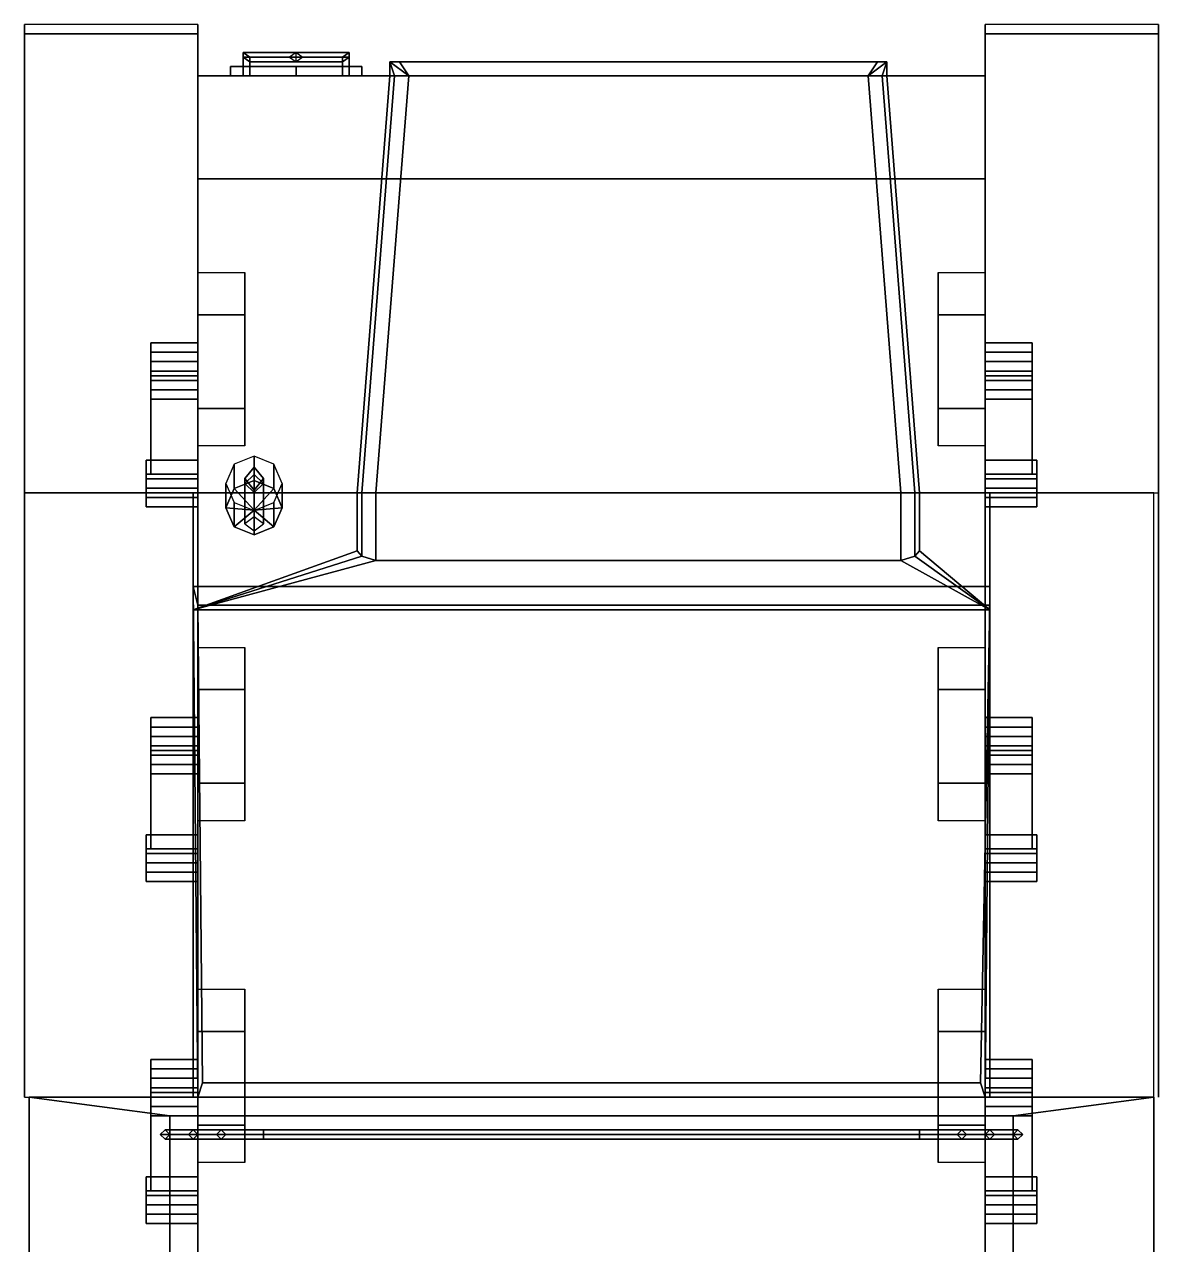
# Model space of a CAD drawing. Extents: x -1.21 to 1.21, y -2.58 to 2.28.
# Drawn here: x -1.21 to 1.21, y -0.325 to 2.28 of the extents above; entities that cross this region are included whole.
import ezdxf

# ---------------------------------------------------------------- set-up
doc = ezdxf.new("R2010")
doc.units = 0
doc.layers.get('0').update_dxf_attribs({"linetype": 'CONTINUOUS'})
doc.layers.add('MUDGUARDS', color=6, linetype='CONTINUOUS')

msp = doc.modelspace()

# ---------------------------------------------------------------- linework, layer by layer
for points in [[(-0.63, 2.21, 0.8941), (-0.63, 2.22, 0.88), (-0.7431, 2.22, 0.9931), (-0.729, 2.21, 0.9931)], [(-0.63, 2.22, 0.88), (-0.6441, 2.21, 0.88), (-0.7431, 2.21, 0.979), (-0.7431, 2.22, 0.9931)], [(-0.729, 2.21, 0.9931), (-0.7431, 2.22, 0.9931), (-0.7431, 2.17, 0.9931), (-0.729, 2.17, 0.9931)], [(-0.7431, 2.22, 0.9931), (-0.7431, 2.21, 0.979), (-0.7431, 2.17, 0.979), (-0.7431, 2.17, 0.9931)], [(-0.5169, 2.22, 0.9931), (-0.5169, 2.21, 0.979), (-0.729, 2.21, 0.7669), (-0.7431, 2.22, 0.7669)], [(-0.531, 2.21, 0.9931), (-0.5169, 2.22, 0.9931), (-0.7431, 2.22, 0.7669), (-0.7431, 2.21, 0.781)], [(-0.7431, 2.22, 0.7669), (-0.729, 2.21, 0.7669), (-0.729, 2.17, 0.7669), (-0.7431, 2.17, 0.7669)], [(-0.7431, 2.21, 0.781), (-0.7431, 2.22, 0.7669), (-0.7431, 2.17, 0.7669), (-0.7431, 2.17, 0.781)], [(-0.63, 2.22, 0.88), (-0.6159, 2.21, 0.88), (-0.5169, 2.21, 0.781), (-0.5169, 2.22, 0.7669)], [(-0.63, 2.21, 0.8659), (-0.63, 2.22, 0.88), (-0.5169, 2.22, 0.7669), (-0.531, 2.21, 0.7669)], [(-0.531, 2.21, 0.7669), (-0.5169, 2.22, 0.7669), (-0.5169, 2.17, 0.7669), (-0.531, 2.17, 0.7669)], [(-0.5169, 2.22, 0.9931), (-0.531, 2.21, 0.9931), (-0.531, 2.17, 0.9931), (-0.5169, 2.17, 0.9931)], [(-0.5169, 2.22, 0.7669), (-0.5169, 2.21, 0.781), (-0.5169, 2.17, 0.781), (-0.5169, 2.17, 0.7669)], [(-0.5169, 2.21, 0.979), (-0.5169, 2.22, 0.9931), (-0.5169, 2.17, 0.9931), (-0.5169, 2.17, 0.979)], [(-0.729, 2.19, 0.979), (-0.77, 2.19, 0.88), (-0.77, 2.17, 0.88), (-0.729, 2.17, 0.979)], [(-0.77, 2.19, 0.88), (-0.729, 2.19, 0.781), (-0.729, 2.17, 0.781), (-0.77, 2.17, 0.88)], [(-0.63, 2.19, 1.02), (-0.729, 2.19, 0.781), (-0.77, 2.19, 0.88), (-0.729, 2.19, 0.979)], [(-0.6441, 2.21, 0.88), (-0.63, 2.2, 0.88), (-0.729, 2.2, 0.979), (-0.7431, 2.21, 0.979)], [(-0.7431, 2.21, 0.979), (-0.729, 2.2, 0.979), (-0.729, 2.17, 0.979), (-0.7431, 2.17, 0.979)], [(-0.531, 2.2, 0.979), (-0.531, 2.21, 0.9931), (-0.7431, 2.21, 0.781), (-0.729, 2.2, 0.781)], [(-0.729, 2.2, 0.781), (-0.7431, 2.21, 0.781), (-0.7431, 2.17, 0.781), (-0.729, 2.17, 0.781)], [(-0.63, 2.2, 0.88), (-0.63, 2.21, 0.8941), (-0.729, 2.21, 0.9931), (-0.729, 2.2, 0.979)], [(-0.729, 2.2, 0.979), (-0.729, 2.21, 0.9931), (-0.729, 2.17, 0.9931), (-0.729, 2.17, 0.979)], [(-0.5169, 2.21, 0.979), (-0.531, 2.2, 0.979), (-0.729, 2.2, 0.781), (-0.729, 2.21, 0.7669)], [(-0.729, 2.21, 0.7669), (-0.729, 2.2, 0.781), (-0.729, 2.17, 0.781), (-0.729, 2.17, 0.7669)], [(-0.63, 2.19, 1.02), (-0.729, 2.19, 0.979), (-0.729, 2.17, 0.979), (-0.63, 2.17, 1.02)], [(-0.729, 2.19, 0.781), (-0.63, 2.19, 0.74), (-0.63, 2.17, 0.74), (-0.729, 2.17, 0.781)], [(-0.531, 2.19, 0.979), (-0.63, 2.19, 0.74), (-0.729, 2.19, 0.781), (-0.63, 2.19, 1.02)], [(-0.6159, 2.21, 0.88), (-0.63, 2.2, 0.88), (-0.531, 2.2, 0.781), (-0.5169, 2.21, 0.781)], [(-0.63, 2.2, 0.88), (-0.63, 2.21, 0.8659), (-0.531, 2.21, 0.7669), (-0.531, 2.2, 0.781)], [(-0.531, 2.19, 0.979), (-0.63, 2.19, 1.02), (-0.63, 2.17, 1.02), (-0.531, 2.17, 0.979)], [(-0.63, 2.19, 0.74), (-0.531, 2.19, 0.781), (-0.531, 2.17, 0.781), (-0.63, 2.17, 0.74)], [(-0.49, 2.19, 0.88), (-0.531, 2.19, 0.781), (-0.63, 2.19, 0.74), (-0.531, 2.19, 0.979)], [(-0.5169, 2.21, 0.781), (-0.531, 2.2, 0.781), (-0.531, 2.17, 0.781), (-0.5169, 2.17, 0.781)], [(-0.531, 2.2, 0.781), (-0.531, 2.21, 0.7669), (-0.531, 2.17, 0.7669), (-0.531, 2.17, 0.781)], [(-0.531, 2.2, 0.979), (-0.5169, 2.21, 0.979), (-0.5169, 2.17, 0.979), (-0.531, 2.17, 0.979)], [(-0.531, 2.21, 0.9931), (-0.531, 2.2, 0.979), (-0.531, 2.17, 0.979), (-0.531, 2.17, 0.9931)], [(-0.49, 2.19, 0.88), (-0.531, 2.19, 0.979), (-0.531, 2.17, 0.979), (-0.49, 2.17, 0.88)], [(-0.531, 2.19, 0.781), (-0.49, 2.19, 0.88), (-0.49, 2.17, 0.88), (-0.531, 2.17, 0.781)], [(0.63, 2.2, 1.57), (0.63, 2.2, 0.81), (-0.43, 2.2, 0.81), (-0.43, 2.2, 1.57)], [(-0.43, 2.2, 0.81), (-0.43, 2.17, 0.81), (-0.43, 2.17, 1.57), (-0.43, 2.2, 1.57)], [(0.63, 2.2, 0.81), (0.63, 2.17, 0.81), (-0.43, 2.17, 0.81), (-0.43, 2.2, 0.81)], [(0.61, 2.2, 1.61), (0.63, 2.2, 1.57), (-0.43, 2.2, 1.57), (-0.41, 2.2, 1.61)], [(-0.41, 2.2, 1.61), (-0.43, 2.2, 1.57), (-0.39, 2.17, 1.64)], [(-0.43, 2.2, 1.57), (-0.43, 2.17, 1.57), (-0.42, 2.17, 1.61)], [(-0.43, 2.2, 1.57), (-0.42, 2.17, 1.61), (-0.39, 2.17, 1.64)], [(0.59, 2.17, 1.64), (0.61, 2.2, 1.61), (-0.41, 2.2, 1.61), (-0.39, 2.17, 1.64)], [(0.59, 2.17, 1.64), (0.62, 2.17, 1.61), (0.63, 2.2, 1.57), (0.59, 2.17, 1.64)], [(0.61, 2.2, 1.61), (0.59, 2.17, 1.64), (0.63, 2.2, 1.57), (0.61, 2.2, 1.61)], [(0.62, 2.17, 1.61), (0.63, 2.17, 1.57), (0.63, 2.2, 1.57), (0.62, 2.17, 1.61)], [(0.63, 2.17, 1.57), (0.63, 2.17, 0.81), (0.63, 2.2, 0.81), (0.63, 2.2, 1.57)], [(-0.84, 1.95, 0.5), (-0.84, -2.11, 0.5), (-0.84, -2.16, 0.6), (-0.84, 2.17, 0.6)], [(0.84, 2.17, 0.6), (0.84, 1.95, 0.5), (-0.84, 1.95, 0.5), (-0.84, 2.17, 0.6)], [(-0.84, 2.17, 0.6), (-0.84, -2.16, 0.6), (-0.84, -2.16, 1.03), (-0.84, 2.17, 1.03)], [(0.84, 2.17, 1.03), (0.84, 2.17, 0.6), (-0.84, 2.17, 0.6), (-0.84, 2.17, 1.03)], [(-0.5, 1.28, 1.03), (-0.43, 2.17, 1.03), (-0.84, 2.17, 1.03), (-0.84, 1.28, 1.03)], [(-0.43, 2.17, 1.03), (-0.5, 1.28, 1.03), (-0.5, 1.28, 1.57), (-0.43, 2.17, 1.57)], [(-0.43, 2.17, 1.57), (-0.5, 1.28, 1.57), (-0.49, 1.28, 1.62), (-0.42, 2.17, 1.61)], [(-0.42, 2.17, 1.61), (-0.49, 1.28, 1.62), (-0.46, 1.28, 1.66), (-0.39, 2.17, 1.64)], [(-0.39, 2.17, 1.64), (-0.46, 1.28, 1.66), (0.66, 1.28, 1.66), (0.59, 2.17, 1.64)], [(0.66, 1.28, 1.66), (0.69, 1.28, 1.62), (0.62, 2.17, 1.61), (0.59, 2.17, 1.64)], [(0.69, 1.28, 1.62), (0.7, 1.28, 1.57), (0.63, 2.17, 1.57), (0.62, 2.17, 1.61)], [(0.7, 1.28, 1.57), (0.7, 1.28, 1.03), (0.63, 2.17, 1.03), (0.63, 2.17, 1.57)], [(0.84, 1.28, 1.03), (0.84, 2.17, 1.03), (0.63, 2.17, 1.03), (0.7, 1.28, 1.03)], [(0.84, -2.16, 0.6), (0.84, -2.11, 0.5), (0.84, 1.95, 0.5), (0.84, 2.17, 0.6)], [(0.84, -2.16, 1.03), (0.84, -2.16, 0.6), (0.84, 2.17, 0.6), (0.84, 2.17, 1.03)], [(0.84, 1.95, 0.5), (0.84, -2.11, 0.5), (-0.84, -2.11, 0.5), (-0.84, 1.95, 0.5)], [(-0.84, 1.66, 0.38), (-0.84, 1.46, 0.38), (-0.84, 1.38, 0.5), (-0.84, 1.75, 0.5)], [(-0.74, 1.75, 0.5), (-0.74, 1.66, 0.38), (-0.84, 1.66, 0.38), (-0.84, 1.75, 0.5)], [(-0.74, 1.38, 0.5), (-0.74, 1.46, 0.38), (-0.74, 1.66, 0.38), (-0.74, 1.75, 0.5)], [(0.84, 1.75, 0.5), (0.84, 1.66, 0.38), (0.74, 1.66, 0.38), (0.74, 1.75, 0.5)], [(0.74, 1.66, 0.38), (0.74, 1.46, 0.38), (0.74, 1.38, 0.5), (0.74, 1.75, 0.5)], [(0.84, 1.38, 0.5), (0.84, 1.46, 0.38), (0.84, 1.66, 0.38), (0.84, 1.75, 0.5)], [(-0.74, 1.66, 0.38), (-0.74, 1.46, 0.38), (-0.84, 1.46, 0.38), (-0.84, 1.66, 0.38)], [(0.84, 1.66, 0.38), (0.84, 1.46, 0.38), (0.74, 1.46, 0.38), (0.74, 1.66, 0.38)], [(-0.84, 1.38, 0.5), (-0.84, 1.46, 0.38), (-0.74, 1.46, 0.38), (-0.74, 1.38, 0.5)], [(0.74, 1.38, 0.5), (0.74, 1.46, 0.38), (0.84, 1.46, 0.38), (0.84, 1.38, 0.5)], [(-0.72, 1.358, 1.3655), (-0.7624, 1.341, 1.361), (-0.7624, 1.2892, 1.5542), (-0.72, 1.3062, 1.5587)], [(-0.6776, 1.341, 1.361), (-0.72, 1.358, 1.3655), (-0.72, 1.3062, 1.5587), (-0.6776, 1.2892, 1.5542)], [(-0.7624, 1.341, 1.361), (-0.78, 1.3, 1.35), (-0.78, 1.2482, 1.5432), (-0.7624, 1.2892, 1.5542)], [(-0.72, 1.2286, 1.2688), (-0.74, 1.2138, 1.2855), (-0.74, 1.3104, 1.3114), (-0.72, 1.3348, 1.2972)], [(-0.72, 1.3348, 1.2972), (-0.74, 1.3104, 1.3114), (-0.74, 1.3, 1.35), (-0.72, 1.3193, 1.3552)], [(-0.7, 1.2138, 1.2855), (-0.72, 1.2286, 1.2688), (-0.72, 1.3348, 1.2972), (-0.7, 1.3104, 1.3114)], [(-0.7, 1.3104, 1.3114), (-0.72, 1.3348, 1.2972), (-0.72, 1.3193, 1.3552), (-0.7, 1.3, 1.35)], [(-0.66, 1.3, 1.35), (-0.6776, 1.341, 1.361), (-0.6776, 1.2892, 1.5542), (-0.66, 1.2482, 1.5432)], [(-0.72, 1.3062, 1.5587), (-0.7624, 1.2892, 1.5542), (-0.72, 1.2431, 1.5625)], [(-0.74, 1.2138, 1.2855), (-0.72, 1.1989, 1.3022), (-0.72, 1.2859, 1.3255), (-0.74, 1.3104, 1.3114)], [(-0.74, 1.3104, 1.3114), (-0.72, 1.2859, 1.3255), (-0.72, 1.2807, 1.3448), (-0.74, 1.3, 1.35)], [(-0.72, 1.1989, 1.3022), (-0.7, 1.2138, 1.2855), (-0.7, 1.3104, 1.3114), (-0.72, 1.2859, 1.3255)], [(-0.72, 1.2859, 1.3255), (-0.7, 1.3104, 1.3114), (-0.7, 1.3, 1.35), (-0.72, 1.2807, 1.3448)], [(-0.6776, 1.2892, 1.5542), (-0.72, 1.3062, 1.5587), (-0.72, 1.2431, 1.5625)], [(-0.85, 1.28, 1.03), (-0.85, -0.01, 1.03), (-0.85, -0.01, 2.12), (-0.85, 1.03, 2.12)], [(-0.5, 1.1561, 1.57), (-0.5, 1.28, 1.03), (-0.85, 1.28, 1.03), (-0.85, 1.03, 2.12)], [(-0.78, 1.3, 1.35), (-0.7624, 1.259, 1.339), (-0.7624, 1.2073, 1.5322), (-0.78, 1.2482, 1.5432)], [(-0.7624, 1.2892, 1.5542), (-0.78, 1.2482, 1.5432), (-0.72, 1.2431, 1.5625)], [(-0.66, 1.2482, 1.5432), (-0.6776, 1.2892, 1.5542), (-0.72, 1.2431, 1.5625)], [(-0.6776, 1.259, 1.339), (-0.66, 1.3, 1.35), (-0.66, 1.2482, 1.5432), (-0.6776, 1.2073, 1.5322)], [(-0.5, 1.28, 1.57), (-0.5, 1.28, 1.03), (-0.5, 1.28, 1.03), (-0.5, 1.1561, 1.57)], [(-0.49, 1.28, 1.62), (-0.5, 1.28, 1.57), (-0.5, 1.1561, 1.57), (-0.49, 1.1447, 1.62)], [(-0.46, 1.28, 1.66), (-0.49, 1.28, 1.62), (-0.49, 1.1447, 1.62), (-0.46, 1.1355, 1.66)], [(0.66, 1.1355, 1.66), (0.66, 1.28, 1.66), (-0.46, 1.28, 1.66), (-0.46, 1.1355, 1.66)], [(0.69, 1.1447, 1.62), (0.69, 1.28, 1.62), (0.66, 1.28, 1.66), (0.66, 1.1355, 1.66)], [(0.7, 1.1561, 1.57), (0.7, 1.28, 1.57), (0.69, 1.28, 1.62), (0.69, 1.1447, 1.62)], [(0.7, 1.28, 1.03), (0.7, 1.28, 1.03), (0.7, 1.28, 1.57), (0.7, 1.1561, 1.57)], [(0.7, 1.1561, 1.57), (0.85, 1.03, 2.12), (0.85, 1.28, 1.03), (0.7, 1.28, 1.03)], [(0.85, -0.01, 2.12), (0.85, -0.01, 1.03), (0.85, 1.28, 1.03), (0.85, 1.03, 2.12)], [(-0.7624, 1.259, 1.339), (-0.72, 1.242, 1.3345), (-0.72, 1.1903, 1.5277), (-0.7624, 1.2073, 1.5322)], [(-0.72, 1.242, 1.3345), (-0.6776, 1.259, 1.339), (-0.6776, 1.2073, 1.5322), (-0.72, 1.1903, 1.5277)], [(-0.78, 1.2482, 1.5432), (-0.7624, 1.2073, 1.5322), (-0.72, 1.2431, 1.5625)], [(-0.7624, 1.2073, 1.5322), (-0.72, 1.1903, 1.5277), (-0.72, 1.2431, 1.5625)], [(-0.6776, 1.2073, 1.5322), (-0.66, 1.2482, 1.5432), (-0.72, 1.2431, 1.5625)], [(-0.72, 1.1903, 1.5277), (-0.6776, 1.2073, 1.5322), (-0.72, 1.2431, 1.5625)], [(-0.49, 1.1447, 1.62), (-0.5, 1.1561, 1.57), (-0.85, 1.03, 2.12)], [(0.85, 1.03, 2.12), (0.7, 1.1561, 1.57), (0.69, 1.1447, 1.62), (0.85, 1.03, 2.12)], [(-0.46, 1.1355, 1.66), (-0.49, 1.1447, 1.62), (-0.85, 1.03, 2.12)], [(0.85, 1.03, 2.12), (0.66, 1.1355, 1.66), (-0.46, 1.1355, 1.66), (-0.85, 1.03, 2.12)], [(0.85, 1.03, 2.12), (0.69, 1.1447, 1.62), (0.66, 1.1355, 1.66), (0.85, 1.03, 2.12)], [(-0.85, 1.03, 2.12), (-0.85, -0.01, 2.12), (-0.84, -0.01, 2.19), (-0.85, 1.08, 2.16)], [(0.85, 1.08, 2.16), (0.85, 1.03, 2.12), (-0.85, 1.03, 2.12), (-0.85, 1.08, 2.16)], [(0.85, 1.04, 2.18), (0.85, 1.08, 2.16), (-0.85, 1.08, 2.16), (-0.84, 1.04, 2.18)], [(-0.85, 1.08, 2.16), (-0.84, -0.01, 2.19), (-0.83, 0.02, 2.22), (-0.84, 1.04, 2.18)], [(0.83, 0.02, 2.22), (0.84, -0.01, 2.19), (0.85, 1.08, 2.16), (0.85, 1.04, 2.18)], [(0.84, -0.01, 2.19), (0.85, -0.01, 2.12), (0.85, 1.03, 2.12), (0.85, 1.08, 2.16)], [(-0.84, 1.04, 2.18), (-0.83, 0.02, 2.22), (0.83, 0.02, 2.22), (0.85, 1.04, 2.18)], [(-0.74, 0.95, 0.5), (-0.74, 0.86, 0.38), (-0.84, 0.86, 0.38), (-0.84, 0.95, 0.5)], [(-0.84, 0.86, 0.38), (-0.84, 0.66, 0.38), (-0.84, 0.58, 0.5), (-0.84, 0.95, 0.5)], [(-0.74, 0.58, 0.5), (-0.74, 0.66, 0.38), (-0.74, 0.86, 0.38), (-0.74, 0.95, 0.5)], [(0.84, 0.95, 0.5), (0.84, 0.86, 0.38), (0.74, 0.86, 0.38), (0.74, 0.95, 0.5)], [(0.74, 0.86, 0.38), (0.74, 0.66, 0.38), (0.74, 0.58, 0.5), (0.74, 0.95, 0.5)], [(0.84, 0.58, 0.5), (0.84, 0.66, 0.38), (0.84, 0.86, 0.38), (0.84, 0.95, 0.5)], [(-0.74, 0.86, 0.38), (-0.74, 0.66, 0.38), (-0.84, 0.66, 0.38), (-0.84, 0.86, 0.38)], [(0.84, 0.86, 0.38), (0.84, 0.66, 0.38), (0.74, 0.66, 0.38), (0.74, 0.86, 0.38)], [(-0.84, 0.58, 0.5), (-0.84, 0.66, 0.38), (-0.74, 0.66, 0.38), (-0.74, 0.58, 0.5)], [(0.74, 0.58, 0.5), (0.74, 0.66, 0.38), (0.84, 0.66, 0.38), (0.84, 0.58, 0.5)], [(-0.84, 0.13, 0.38), (-0.84, -0.07, 0.38), (-0.84, -0.15, 0.5), (-0.84, 0.22, 0.5)], [(-0.74, 0.22, 0.5), (-0.74, 0.13, 0.38), (-0.84, 0.13, 0.38), (-0.84, 0.22, 0.5)], [(-0.74, -0.15, 0.5), (-0.74, -0.07, 0.38), (-0.74, 0.13, 0.38), (-0.74, 0.22, 0.5)], [(0.74, 0.13, 0.38), (0.74, -0.07, 0.38), (0.74, -0.15, 0.5), (0.74, 0.22, 0.5)], [(0.84, 0.22, 0.5), (0.84, 0.13, 0.38), (0.74, 0.13, 0.38), (0.74, 0.22, 0.5)], [(0.84, -0.15, 0.5), (0.84, -0.07, 0.38), (0.84, 0.13, 0.38), (0.84, 0.22, 0.5)], [(-0.74, 0.13, 0.38), (-0.74, -0.07, 0.38), (-0.84, -0.07, 0.38), (-0.84, 0.13, 0.38)], [(0.84, 0.13, 0.38), (0.84, -0.07, 0.38), (0.74, -0.07, 0.38), (0.74, 0.13, 0.38)], [(-0.83, 0.02, 2.22), (-0.84, -0.01, 2.19), (0.84, -0.01, 2.19), (0.83, 0.02, 2.22)], [(1.2, -0.01, 1.03), (1.2, -2.16, 1.03), (-1.2, -2.16, 1.03), (-1.2, -0.01, 1.03)], [(0.9, -0.05, 1.49), (1.2, -0.01, 1.49), (-1.2, -0.01, 1.49), (-0.9, -0.05, 1.49)], [(-1.2, -0.01, 1.03), (-1.2, -0.01, 1.49), (1.2, -0.01, 1.49), (1.2, -0.01, 1.03)], [(-0.9, -0.05, 1.49), (-1.2, -0.01, 1.49), (-1.2, -2.16, 1.49), (-0.9, -2.12, 1.49)], [(-1.2, -2.16, 1.03), (-1.2, -2.16, 1.49), (-1.2, -0.01, 1.49), (-1.2, -0.01, 1.03)], [(-0.85, -0.01, 2.12), (-0.85, -0.01, 1.03), (0.85, -0.01, 1.03), (0.85, -0.01, 2.12)], [(-0.84, -0.01, 2.19), (-0.85, -0.01, 2.12), (0.85, -0.01, 2.12), (0.84, -0.01, 2.19)], [(0.9, -2.12, 1.49), (1.2, -2.16, 1.49), (1.2, -0.01, 1.49), (0.9, -0.05, 1.49)], [(1.2, -0.01, 1.03), (1.2, -0.01, 1.49), (1.2, -2.16, 1.49), (1.2, -2.16, 1.03)], [(-0.9, -0.05, 1.07), (-0.9, -2.12, 1.07), (0.9, -2.12, 1.07), (0.9, -0.05, 1.07)], [(0.9, -0.05, 1.07), (0.9, -0.05, 1.49), (-0.9, -0.05, 1.49), (-0.9, -0.05, 1.07)], [(-0.9, -0.05, 1.07), (-0.9, -0.05, 1.49), (-0.9, -2.12, 1.49), (-0.9, -2.12, 1.07)], [(0.9, -2.12, 1.07), (0.9, -2.12, 1.49), (0.9, -0.05, 1.49), (0.9, -0.05, 1.07)], [(-0.84, -0.15, 0.5), (-0.84, -0.07, 0.38), (-0.74, -0.07, 0.38), (-0.74, -0.15, 0.5)], [(0.74, -0.15, 0.5), (0.74, -0.07, 0.38), (0.84, -0.07, 0.38), (0.84, -0.15, 0.5)], [(-0.86, -0.09, 2.08), (-0.85, -0.08, 2.08), (-0.91, -0.08, 1.49), (-0.92, -0.09, 1.49)], [(-0.85, -0.1, 2.08), (-0.86, -0.09, 2.08), (-0.92, -0.09, 1.49), (-0.91, -0.1, 1.49)], [(-0.85, -0.08, 2.08), (-0.84, -0.09, 2.08), (-0.9, -0.09, 1.49), (-0.91, -0.08, 1.49)], [(-0.84, -0.09, 2.08), (-0.85, -0.1, 2.08), (-0.91, -0.1, 1.49), (-0.9, -0.09, 1.49)], [(-0.8, -0.09, 2.17), (-0.79, -0.08, 2.17), (-0.85, -0.08, 2.08), (-0.86, -0.09, 2.08)], [(-0.79, -0.1, 2.17), (-0.8, -0.09, 2.17), (-0.86, -0.09, 2.08), (-0.85, -0.1, 2.08)], [(-0.79, -0.08, 2.17), (-0.78, -0.09, 2.17), (-0.84, -0.09, 2.08), (-0.85, -0.08, 2.08)], [(-0.78, -0.09, 2.17), (-0.79, -0.1, 2.17), (-0.85, -0.1, 2.08), (-0.84, -0.09, 2.08)], [(-0.7, -0.09, 2.21), (-0.7, -0.08, 2.2), (-0.79, -0.08, 2.17), (-0.8, -0.09, 2.17)], [(-0.7, -0.1, 2.2), (-0.7, -0.09, 2.21), (-0.8, -0.09, 2.17), (-0.79, -0.1, 2.17)], [(-0.7, -0.08, 2.2), (-0.7, -0.09, 2.19), (-0.78, -0.09, 2.17), (-0.79, -0.08, 2.17)], [(-0.7, -0.09, 2.19), (-0.7, -0.1, 2.2), (-0.79, -0.1, 2.17), (-0.78, -0.09, 2.17)], [(0.7, -0.08, 2.2), (0.7, -0.09, 2.19), (-0.7, -0.09, 2.19), (-0.7, -0.08, 2.2)], [(0.7, -0.09, 2.21), (0.7, -0.08, 2.2), (-0.7, -0.08, 2.2), (-0.7, -0.09, 2.21)], [(0.7, -0.09, 2.19), (0.7, -0.1, 2.2), (-0.7, -0.1, 2.2), (-0.7, -0.09, 2.19)], [(0.7, -0.1, 2.2), (0.7, -0.09, 2.21), (-0.7, -0.09, 2.21), (-0.7, -0.1, 2.2)], [(0.7, -0.09, 2.19), (0.7, -0.08, 2.2), (0.79, -0.08, 2.17), (0.78, -0.09, 2.17)], [(0.7, -0.08, 2.2), (0.7, -0.09, 2.21), (0.8, -0.09, 2.17), (0.79, -0.08, 2.17)], [(0.7, -0.1, 2.2), (0.7, -0.09, 2.19), (0.78, -0.09, 2.17), (0.79, -0.1, 2.17)], [(0.7, -0.09, 2.21), (0.7, -0.1, 2.2), (0.79, -0.1, 2.17), (0.8, -0.09, 2.17)], [(0.78, -0.09, 2.17), (0.79, -0.08, 2.17), (0.85, -0.08, 2.08), (0.84, -0.09, 2.08)], [(0.79, -0.1, 2.17), (0.78, -0.09, 2.17), (0.84, -0.09, 2.08), (0.85, -0.1, 2.08)], [(0.79, -0.08, 2.17), (0.8, -0.09, 2.17), (0.86, -0.09, 2.08), (0.85, -0.08, 2.08)], [(0.8, -0.09, 2.17), (0.79, -0.1, 2.17), (0.85, -0.1, 2.08), (0.86, -0.09, 2.08)], [(0.84, -0.09, 2.08), (0.85, -0.08, 2.08), (0.91, -0.08, 1.49), (0.9, -0.09, 1.49)], [(0.85, -0.1, 2.08), (0.84, -0.09, 2.08), (0.9, -0.09, 1.49), (0.91, -0.1, 1.49)], [(0.85, -0.08, 2.08), (0.86, -0.09, 2.08), (0.92, -0.09, 1.49), (0.91, -0.08, 1.49)], [(0.86, -0.09, 2.08), (0.85, -0.1, 2.08), (0.91, -0.1, 1.49), (0.92, -0.09, 1.49)]]:
    msp.add_3dface(points)
at = {"color": 4}
for points in [[(-0.94, 1.6, 0.46), (-0.94, 1.58, 0.48), (-0.84, 1.58, 0.48), (-0.84, 1.6, 0.46)], [(-0.84, 1.6, 0.46), (-0.84, 1.6, 0.42), (-0.94, 1.6, 0.42), (-0.94, 1.6, 0.46)], [(-0.84, 1.6, 0.42), (-0.84, 1.56, 0.39), (-0.94, 1.56, 0.39), (-0.94, 1.6, 0.42)], [(-0.94, 1.6, 0.42), (-0.94, 1.56, 0.49), (-0.94, 1.58, 0.48), (-0.94, 1.6, 0.46)], [(-0.94, 1.56, 0.39), (-0.94, 1.53, 0.49), (-0.94, 1.56, 0.49), (-0.94, 1.6, 0.42)], [(0.94, 1.6, 0.42), (0.94, 1.56, 0.39), (0.84, 1.56, 0.39), (0.84, 1.6, 0.42)], [(0.84, 1.6, 0.46), (0.84, 1.58, 0.48), (0.94, 1.58, 0.48), (0.94, 1.6, 0.46)], [(0.94, 1.6, 0.46), (0.94, 1.6, 0.42), (0.84, 1.6, 0.42), (0.84, 1.6, 0.46)], [(0.94, 1.56, 0.49), (0.94, 1.53, 0.49), (0.94, 1.56, 0.39), (0.94, 1.6, 0.42)], [(0.94, 1.58, 0.48), (0.94, 1.56, 0.49), (0.94, 1.6, 0.42), (0.94, 1.6, 0.46)], [(-0.94, 1.58, 0.48), (-0.94, 1.56, 0.49), (-0.84, 1.56, 0.49), (-0.84, 1.58, 0.48)], [(0.84, 1.58, 0.48), (0.84, 1.56, 0.49), (0.94, 1.56, 0.49), (0.94, 1.58, 0.48)], [(-0.94, 1.56, 0.49), (-0.94, 1.53, 0.49), (-0.84, 1.53, 0.49), (-0.84, 1.56, 0.49)], [(-0.84, 1.56, 0.39), (-0.84, 1.54, 0.39), (-0.94, 1.54, 0.39), (-0.94, 1.56, 0.39)], [(-0.94, 1.54, 0.39), (-0.94, 1.5, 0.47), (-0.94, 1.53, 0.49), (-0.94, 1.56, 0.39)], [(-0.84, 1.54, 0.39), (-0.84, 1.52, 0.38), (-0.94, 1.52, 0.38), (-0.94, 1.54, 0.39)], [(-0.94, 1.52, 0.38), (-0.94, 1.48, 0.44), (-0.94, 1.5, 0.47), (-0.94, 1.54, 0.39)], [(0.94, 1.56, 0.39), (0.94, 1.54, 0.39), (0.84, 1.54, 0.39), (0.84, 1.56, 0.39)], [(0.84, 1.56, 0.49), (0.84, 1.53, 0.49), (0.94, 1.53, 0.49), (0.94, 1.56, 0.49)], [(0.94, 1.54, 0.39), (0.94, 1.52, 0.38), (0.84, 1.52, 0.38), (0.84, 1.54, 0.39)], [(0.94, 1.53, 0.49), (0.94, 1.5, 0.47), (0.94, 1.54, 0.39), (0.94, 1.56, 0.39)], [(0.94, 1.5, 0.47), (0.94, 1.48, 0.44), (0.94, 1.52, 0.38), (0.94, 1.54, 0.39)], [(-0.94, 1.53, 0.49), (-0.94, 1.5, 0.47), (-0.84, 1.5, 0.47), (-0.84, 1.53, 0.49)], [(-0.84, 1.52, 0.38), (-0.84, 1.35, 0.3), (-0.94, 1.35, 0.3), (-0.94, 1.52, 0.38)], [(-0.94, 1.35, 0.3), (-0.94, 1.32, 0.36), (-0.94, 1.48, 0.44), (-0.94, 1.52, 0.38)], [(-0.84, 1.48, 0.44), (-0.84, 1.32, 0.36), (-0.84, 1.35, 0.3), (-0.84, 1.52, 0.38)], [(0.84, 1.53, 0.49), (0.84, 1.5, 0.47), (0.94, 1.5, 0.47), (0.94, 1.53, 0.49)], [(0.94, 1.52, 0.38), (0.94, 1.35, 0.3), (0.84, 1.35, 0.3), (0.84, 1.52, 0.38)], [(0.84, 1.35, 0.3), (0.84, 1.32, 0.36), (0.84, 1.48, 0.44), (0.84, 1.52, 0.38)], [(0.94, 1.48, 0.44), (0.94, 1.32, 0.36), (0.94, 1.35, 0.3), (0.94, 1.52, 0.38)], [(-0.94, 1.5, 0.47), (-0.94, 1.48, 0.44), (-0.84, 1.48, 0.44), (-0.84, 1.5, 0.47)], [(0.84, 1.5, 0.47), (0.84, 1.48, 0.44), (0.94, 1.48, 0.44), (0.94, 1.5, 0.47)], [(-0.94, 1.48, 0.44), (-0.94, 1.32, 0.36), (-0.84, 1.32, 0.36), (-0.84, 1.48, 0.44)], [(0.84, 1.48, 0.44), (0.84, 1.32, 0.36), (0.94, 1.32, 0.36), (0.94, 1.48, 0.44)], [(-0.95, 1.32, 0.26), (-0.95, 1.35, 0.28), (-0.84, 1.35, 0.28), (-0.84, 1.32, 0.26)], [(-0.95, 1.35, 0.28), (-0.95, 1.35, 0.3), (-0.84, 1.35, 0.3), (-0.84, 1.35, 0.28)], [(-0.94, 1.32, 0.36), (-0.94, 1.35, 0.3), (-0.95, 1.35, 0.3), (-0.95, 1.32, 0.36)], [(-0.84, 1.32, 0.26), (-0.84, 1.35, 0.28), (-0.84, 1.31, 0.36), (-0.84, 1.29, 0.36)], [(-0.84, 1.35, 0.28), (-0.84, 1.35, 0.3), (-0.84, 1.32, 0.36), (-0.84, 1.31, 0.36)], [(0.84, 1.31, 0.36), (0.84, 1.35, 0.28), (0.84, 1.32, 0.26), (0.84, 1.29, 0.36)], [(0.84, 1.32, 0.36), (0.84, 1.35, 0.3), (0.84, 1.35, 0.28), (0.84, 1.31, 0.36)], [(0.84, 1.32, 0.26), (0.84, 1.35, 0.28), (0.95, 1.35, 0.28), (0.95, 1.32, 0.26)], [(0.84, 1.35, 0.28), (0.84, 1.35, 0.3), (0.95, 1.35, 0.3), (0.95, 1.35, 0.28)], [(0.95, 1.32, 0.36), (0.95, 1.35, 0.3), (0.94, 1.35, 0.3), (0.94, 1.32, 0.36)], [(-0.95, 1.29, 0.26), (-0.95, 1.32, 0.26), (-0.84, 1.32, 0.26), (-0.84, 1.29, 0.26)], [(-0.84, 1.31, 0.36), (-0.84, 1.32, 0.36), (-0.95, 1.32, 0.36), (-0.95, 1.31, 0.36)], [(-0.84, 1.29, 0.36), (-0.84, 1.31, 0.36), (-0.95, 1.31, 0.36), (-0.95, 1.29, 0.36)], [(-0.84, 1.29, 0.26), (-0.84, 1.32, 0.26), (-0.84, 1.29, 0.36), (-0.84, 1.25, 0.33)], [(0.84, 1.29, 0.36), (0.84, 1.32, 0.26), (0.84, 1.29, 0.26), (0.84, 1.25, 0.33)], [(0.84, 1.29, 0.26), (0.84, 1.32, 0.26), (0.95, 1.32, 0.26), (0.95, 1.29, 0.26)], [(0.95, 1.31, 0.36), (0.95, 1.32, 0.36), (0.84, 1.32, 0.36), (0.84, 1.31, 0.36)], [(0.95, 1.29, 0.36), (0.95, 1.31, 0.36), (0.84, 1.31, 0.36), (0.84, 1.29, 0.36)], [(-0.84, 1.25, 0.33), (-0.84, 1.29, 0.36), (-0.95, 1.29, 0.36), (-0.95, 1.25, 0.33)], [(-0.95, 1.27, 0.27), (-0.95, 1.29, 0.26), (-0.84, 1.29, 0.26), (-0.84, 1.27, 0.27)], [(-0.84, 1.27, 0.27), (-0.84, 1.29, 0.26), (-0.84, 1.25, 0.33), (-0.84, 1.25, 0.29)], [(0.84, 1.25, 0.33), (0.84, 1.29, 0.26), (0.84, 1.27, 0.27), (0.84, 1.25, 0.29)], [(0.95, 1.25, 0.33), (0.95, 1.29, 0.36), (0.84, 1.29, 0.36), (0.84, 1.25, 0.33)], [(0.84, 1.27, 0.27), (0.84, 1.29, 0.26), (0.95, 1.29, 0.26), (0.95, 1.27, 0.27)], [(-0.95, 1.25, 0.29), (-0.95, 1.27, 0.27), (-0.84, 1.27, 0.27), (-0.84, 1.25, 0.29)], [(0.84, 1.25, 0.29), (0.84, 1.27, 0.27), (0.95, 1.27, 0.27), (0.95, 1.25, 0.29)], [(-0.84, 1.25, 0.29), (-0.84, 1.25, 0.33), (-0.95, 1.25, 0.33), (-0.95, 1.25, 0.29)], [(0.95, 1.25, 0.29), (0.95, 1.25, 0.33), (0.84, 1.25, 0.33), (0.84, 1.25, 0.29)], [(-0.94, 0.76, 0.39), (-0.94, 0.73, 0.49), (-0.94, 0.76, 0.49), (-0.94, 0.8, 0.42)], [(-0.94, 0.8, 0.42), (-0.94, 0.76, 0.49), (-0.94, 0.78, 0.48), (-0.94, 0.8, 0.46)], [(-0.94, 0.8, 0.46), (-0.94, 0.78, 0.48), (-0.84, 0.78, 0.48), (-0.84, 0.8, 0.46)], [(-0.84, 0.8, 0.42), (-0.84, 0.76, 0.39), (-0.94, 0.76, 0.39), (-0.94, 0.8, 0.42)], [(-0.84, 0.8, 0.46), (-0.84, 0.8, 0.42), (-0.94, 0.8, 0.42), (-0.94, 0.8, 0.46)], [(0.84, 0.8, 0.46), (0.84, 0.78, 0.48), (0.94, 0.78, 0.48), (0.94, 0.8, 0.46)], [(0.94, 0.8, 0.46), (0.94, 0.8, 0.42), (0.84, 0.8, 0.42), (0.84, 0.8, 0.46)], [(0.94, 0.8, 0.42), (0.94, 0.76, 0.39), (0.84, 0.76, 0.39), (0.84, 0.8, 0.42)], [(0.94, 0.78, 0.48), (0.94, 0.76, 0.49), (0.94, 0.8, 0.42), (0.94, 0.8, 0.46)], [(0.94, 0.76, 0.49), (0.94, 0.73, 0.49), (0.94, 0.76, 0.39), (0.94, 0.8, 0.42)], [(-0.94, 0.78, 0.48), (-0.94, 0.76, 0.49), (-0.84, 0.76, 0.49), (-0.84, 0.78, 0.48)], [(-0.94, 0.74, 0.39), (-0.94, 0.7, 0.47), (-0.94, 0.73, 0.49), (-0.94, 0.76, 0.39)], [(-0.84, 0.76, 0.39), (-0.84, 0.74, 0.39), (-0.94, 0.74, 0.39), (-0.94, 0.76, 0.39)], [(-0.94, 0.76, 0.49), (-0.94, 0.73, 0.49), (-0.84, 0.73, 0.49), (-0.84, 0.76, 0.49)], [(0.84, 0.78, 0.48), (0.84, 0.76, 0.49), (0.94, 0.76, 0.49), (0.94, 0.78, 0.48)], [(0.84, 0.76, 0.49), (0.84, 0.73, 0.49), (0.94, 0.73, 0.49), (0.94, 0.76, 0.49)], [(0.94, 0.76, 0.39), (0.94, 0.74, 0.39), (0.84, 0.74, 0.39), (0.84, 0.76, 0.39)], [(0.94, 0.73, 0.49), (0.94, 0.7, 0.47), (0.94, 0.74, 0.39), (0.94, 0.76, 0.39)], [(-0.94, 0.72, 0.38), (-0.94, 0.68, 0.44), (-0.94, 0.7, 0.47), (-0.94, 0.74, 0.39)], [(-0.84, 0.74, 0.39), (-0.84, 0.72, 0.38), (-0.94, 0.72, 0.38), (-0.94, 0.74, 0.39)], [(-0.94, 0.73, 0.49), (-0.94, 0.7, 0.47), (-0.84, 0.7, 0.47), (-0.84, 0.73, 0.49)], [(0.94, 0.74, 0.39), (0.94, 0.72, 0.38), (0.84, 0.72, 0.38), (0.84, 0.74, 0.39)], [(0.84, 0.73, 0.49), (0.84, 0.7, 0.47), (0.94, 0.7, 0.47), (0.94, 0.73, 0.49)], [(0.94, 0.7, 0.47), (0.94, 0.68, 0.44), (0.94, 0.72, 0.38), (0.94, 0.74, 0.39)], [(-0.94, 0.55, 0.3), (-0.94, 0.52, 0.36), (-0.94, 0.68, 0.44), (-0.94, 0.72, 0.38)], [(-0.84, 0.72, 0.38), (-0.84, 0.55, 0.3), (-0.94, 0.55, 0.3), (-0.94, 0.72, 0.38)], [(-0.84, 0.68, 0.44), (-0.84, 0.52, 0.36), (-0.84, 0.55, 0.3), (-0.84, 0.72, 0.38)], [(0.84, 0.55, 0.3), (0.84, 0.52, 0.36), (0.84, 0.68, 0.44), (0.84, 0.72, 0.38)], [(0.94, 0.72, 0.38), (0.94, 0.55, 0.3), (0.84, 0.55, 0.3), (0.84, 0.72, 0.38)], [(0.94, 0.68, 0.44), (0.94, 0.52, 0.36), (0.94, 0.55, 0.3), (0.94, 0.72, 0.38)], [(-0.94, 0.7, 0.47), (-0.94, 0.68, 0.44), (-0.84, 0.68, 0.44), (-0.84, 0.7, 0.47)], [(-0.94, 0.68, 0.44), (-0.94, 0.52, 0.36), (-0.84, 0.52, 0.36), (-0.84, 0.68, 0.44)], [(0.84, 0.7, 0.47), (0.84, 0.68, 0.44), (0.94, 0.68, 0.44), (0.94, 0.7, 0.47)], [(0.84, 0.68, 0.44), (0.84, 0.52, 0.36), (0.94, 0.52, 0.36), (0.94, 0.68, 0.44)], [(-0.94, 0.52, 0.36), (-0.94, 0.55, 0.3), (-0.95, 0.55, 0.3), (-0.95, 0.52, 0.36)], [(-0.95, 0.55, 0.28), (-0.95, 0.55, 0.3), (-0.84, 0.55, 0.3), (-0.84, 0.55, 0.28)], [(-0.95, 0.52, 0.26), (-0.95, 0.55, 0.28), (-0.84, 0.55, 0.28), (-0.84, 0.52, 0.26)], [(-0.84, 0.55, 0.28), (-0.84, 0.55, 0.3), (-0.84, 0.52, 0.36), (-0.84, 0.51, 0.36)], [(-0.84, 0.52, 0.26), (-0.84, 0.55, 0.28), (-0.84, 0.51, 0.36), (-0.84, 0.49, 0.36)], [(0.84, 0.52, 0.36), (0.84, 0.55, 0.3), (0.84, 0.55, 0.28), (0.84, 0.51, 0.36)], [(0.84, 0.51, 0.36), (0.84, 0.55, 0.28), (0.84, 0.52, 0.26), (0.84, 0.49, 0.36)], [(0.84, 0.52, 0.26), (0.84, 0.55, 0.28), (0.95, 0.55, 0.28), (0.95, 0.52, 0.26)], [(0.84, 0.55, 0.28), (0.84, 0.55, 0.3), (0.95, 0.55, 0.3), (0.95, 0.55, 0.28)], [(0.95, 0.52, 0.36), (0.95, 0.55, 0.3), (0.94, 0.55, 0.3), (0.94, 0.52, 0.36)], [(-0.84, 0.51, 0.36), (-0.84, 0.52, 0.36), (-0.95, 0.52, 0.36), (-0.95, 0.51, 0.36)], [(-0.95, 0.49, 0.26), (-0.95, 0.52, 0.26), (-0.84, 0.52, 0.26), (-0.84, 0.49, 0.26)], [(-0.84, 0.49, 0.36), (-0.84, 0.51, 0.36), (-0.95, 0.51, 0.36), (-0.95, 0.49, 0.36)], [(-0.84, 0.49, 0.26), (-0.84, 0.52, 0.26), (-0.84, 0.49, 0.36), (-0.84, 0.45, 0.33)], [(0.84, 0.49, 0.36), (0.84, 0.52, 0.26), (0.84, 0.49, 0.26), (0.84, 0.45, 0.33)], [(0.84, 0.49, 0.26), (0.84, 0.52, 0.26), (0.95, 0.52, 0.26), (0.95, 0.49, 0.26)], [(0.95, 0.51, 0.36), (0.95, 0.52, 0.36), (0.84, 0.52, 0.36), (0.84, 0.51, 0.36)], [(0.95, 0.49, 0.36), (0.95, 0.51, 0.36), (0.84, 0.51, 0.36), (0.84, 0.49, 0.36)], [(-0.95, 0.47, 0.27), (-0.95, 0.49, 0.26), (-0.84, 0.49, 0.26), (-0.84, 0.47, 0.27)], [(-0.84, 0.45, 0.33), (-0.84, 0.49, 0.36), (-0.95, 0.49, 0.36), (-0.95, 0.45, 0.33)], [(-0.95, 0.45, 0.29), (-0.95, 0.47, 0.27), (-0.84, 0.47, 0.27), (-0.84, 0.45, 0.29)], [(-0.84, 0.47, 0.27), (-0.84, 0.49, 0.26), (-0.84, 0.45, 0.33), (-0.84, 0.45, 0.29)], [(0.84, 0.45, 0.33), (0.84, 0.49, 0.26), (0.84, 0.47, 0.27), (0.84, 0.45, 0.29)], [(0.95, 0.45, 0.33), (0.95, 0.49, 0.36), (0.84, 0.49, 0.36), (0.84, 0.45, 0.33)], [(0.84, 0.47, 0.27), (0.84, 0.49, 0.26), (0.95, 0.49, 0.26), (0.95, 0.47, 0.27)], [(0.84, 0.45, 0.29), (0.84, 0.47, 0.27), (0.95, 0.47, 0.27), (0.95, 0.45, 0.29)], [(-0.84, 0.45, 0.29), (-0.84, 0.45, 0.33), (-0.95, 0.45, 0.33), (-0.95, 0.45, 0.29)], [(0.95, 0.45, 0.29), (0.95, 0.45, 0.33), (0.84, 0.45, 0.33), (0.84, 0.45, 0.29)], [(-0.84, 0.07, 0.46), (-0.84, 0.07, 0.42), (-0.94, 0.07, 0.42), (-0.94, 0.07, 0.46)], [(-0.84, 0.07, 0.42), (-0.84, 0.03, 0.39), (-0.94, 0.03, 0.39), (-0.94, 0.07, 0.42)], [(-0.94, 0.07, 0.46), (-0.94, 0.05, 0.48), (-0.84, 0.05, 0.48), (-0.84, 0.07, 0.46)], [(-0.94, 0.07, 0.42), (-0.94, 0.03, 0.49), (-0.94, 0.05, 0.48), (-0.94, 0.07, 0.46)], [(-0.94, 0.03, 0.39), (-0.94, 0, 0.49), (-0.94, 0.03, 0.49), (-0.94, 0.07, 0.42)], [(0.94, 0.07, 0.42), (0.94, 0.03, 0.39), (0.84, 0.03, 0.39), (0.84, 0.07, 0.42)], [(0.94, 0.07, 0.46), (0.94, 0.07, 0.42), (0.84, 0.07, 0.42), (0.84, 0.07, 0.46)], [(0.84, 0.07, 0.46), (0.84, 0.05, 0.48), (0.94, 0.05, 0.48), (0.94, 0.07, 0.46)], [(0.94, 0.03, 0.49), (0.94, 0, 0.49), (0.94, 0.03, 0.39), (0.94, 0.07, 0.42)], [(0.94, 0.05, 0.48), (0.94, 0.03, 0.49), (0.94, 0.07, 0.42), (0.94, 0.07, 0.46)], [(-0.94, 0.05, 0.48), (-0.94, 0.03, 0.49), (-0.84, 0.03, 0.49), (-0.84, 0.05, 0.48)], [(-0.94, 0.03, 0.49), (-0.94, 0, 0.49), (-0.84, 0, 0.49), (-0.84, 0.03, 0.49)], [(-0.84, 0.03, 0.39), (-0.84, 0.01, 0.39), (-0.94, 0.01, 0.39), (-0.94, 0.03, 0.39)], [(-0.94, 0.01, 0.39), (-0.94, -0.03, 0.47), (-0.94, 0, 0.49), (-0.94, 0.03, 0.39)], [(0.84, 0.05, 0.48), (0.84, 0.03, 0.49), (0.94, 0.03, 0.49), (0.94, 0.05, 0.48)], [(0.94, 0.03, 0.39), (0.94, 0.01, 0.39), (0.84, 0.01, 0.39), (0.84, 0.03, 0.39)], [(0.84, 0.03, 0.49), (0.84, 0, 0.49), (0.94, 0, 0.49), (0.94, 0.03, 0.49)], [(0.94, 0, 0.49), (0.94, -0.03, 0.47), (0.94, 0.01, 0.39), (0.94, 0.03, 0.39)], [(-0.84, 0.01, 0.39), (-0.84, -0.01, 0.38), (-0.94, -0.01, 0.38), (-0.94, 0.01, 0.39)], [(-0.94, -0.01, 0.38), (-0.94, -0.05, 0.44), (-0.94, -0.03, 0.47), (-0.94, 0.01, 0.39)], [(-0.94, 0, 0.49), (-0.94, -0.03, 0.47), (-0.84, -0.03, 0.47), (-0.84, 0, 0.49)], [(0.94, 0.01, 0.39), (0.94, -0.01, 0.38), (0.84, -0.01, 0.38), (0.84, 0.01, 0.39)], [(0.84, 0, 0.49), (0.84, -0.03, 0.47), (0.94, -0.03, 0.47), (0.94, 0, 0.49)], [(0.94, -0.03, 0.47), (0.94, -0.05, 0.44), (0.94, -0.01, 0.38), (0.94, 0.01, 0.39)], [(-0.84, -0.01, 0.38), (-0.84, -0.18, 0.3), (-0.94, -0.18, 0.3), (-0.94, -0.01, 0.38)], [(-0.94, -0.18, 0.3), (-0.94, -0.21, 0.36), (-0.94, -0.05, 0.44), (-0.94, -0.01, 0.38)], [(-0.84, -0.05, 0.44), (-0.84, -0.21, 0.36), (-0.84, -0.18, 0.3), (-0.84, -0.01, 0.38)], [(0.94, -0.01, 0.38), (0.94, -0.18, 0.3), (0.84, -0.18, 0.3), (0.84, -0.01, 0.38)], [(0.84, -0.18, 0.3), (0.84, -0.21, 0.36), (0.84, -0.05, 0.44), (0.84, -0.01, 0.38)], [(0.94, -0.05, 0.44), (0.94, -0.21, 0.36), (0.94, -0.18, 0.3), (0.94, -0.01, 0.38)], [(-0.94, -0.03, 0.47), (-0.94, -0.05, 0.44), (-0.84, -0.05, 0.44), (-0.84, -0.03, 0.47)], [(-0.94, -0.05, 0.44), (-0.94, -0.21, 0.36), (-0.84, -0.21, 0.36), (-0.84, -0.05, 0.44)], [(0.84, -0.03, 0.47), (0.84, -0.05, 0.44), (0.94, -0.05, 0.44), (0.94, -0.03, 0.47)], [(0.84, -0.05, 0.44), (0.84, -0.21, 0.36), (0.94, -0.21, 0.36), (0.94, -0.05, 0.44)], [(-0.95, -0.21, 0.26), (-0.95, -0.18, 0.28), (-0.84, -0.18, 0.28), (-0.84, -0.21, 0.26)], [(-0.95, -0.18, 0.28), (-0.95, -0.18, 0.3), (-0.84, -0.18, 0.3), (-0.84, -0.18, 0.28)], [(-0.94, -0.21, 0.36), (-0.94, -0.18, 0.3), (-0.95, -0.18, 0.3), (-0.95, -0.21, 0.36)], [(-0.84, -0.21, 0.26), (-0.84, -0.18, 0.28), (-0.84, -0.22, 0.36), (-0.84, -0.24, 0.36)], [(-0.84, -0.18, 0.28), (-0.84, -0.18, 0.3), (-0.84, -0.21, 0.36), (-0.84, -0.22, 0.36)], [(0.84, -0.18, 0.28), (0.84, -0.18, 0.3), (0.95, -0.18, 0.3), (0.95, -0.18, 0.28)], [(0.84, -0.21, 0.26), (0.84, -0.18, 0.28), (0.95, -0.18, 0.28), (0.95, -0.21, 0.26)], [(0.84, -0.22, 0.36), (0.84, -0.18, 0.28), (0.84, -0.21, 0.26), (0.84, -0.24, 0.36)], [(0.84, -0.21, 0.36), (0.84, -0.18, 0.3), (0.84, -0.18, 0.28), (0.84, -0.22, 0.36)], [(0.95, -0.21, 0.36), (0.95, -0.18, 0.3), (0.94, -0.18, 0.3), (0.94, -0.21, 0.36)], [(-0.95, -0.24, 0.26), (-0.95, -0.21, 0.26), (-0.84, -0.21, 0.26), (-0.84, -0.24, 0.26)], [(-0.84, -0.22, 0.36), (-0.84, -0.21, 0.36), (-0.95, -0.21, 0.36), (-0.95, -0.22, 0.36)], [(-0.84, -0.24, 0.36), (-0.84, -0.22, 0.36), (-0.95, -0.22, 0.36), (-0.95, -0.24, 0.36)], [(-0.84, -0.24, 0.26), (-0.84, -0.21, 0.26), (-0.84, -0.24, 0.36), (-0.84, -0.28, 0.33)], [(0.95, -0.22, 0.36), (0.95, -0.21, 0.36), (0.84, -0.21, 0.36), (0.84, -0.22, 0.36)], [(0.84, -0.24, 0.26), (0.84, -0.21, 0.26), (0.95, -0.21, 0.26), (0.95, -0.24, 0.26)], [(0.84, -0.24, 0.36), (0.84, -0.21, 0.26), (0.84, -0.24, 0.26), (0.84, -0.28, 0.33)], [(0.95, -0.24, 0.36), (0.95, -0.22, 0.36), (0.84, -0.22, 0.36), (0.84, -0.24, 0.36)], [(-0.84, -0.28, 0.33), (-0.84, -0.24, 0.36), (-0.95, -0.24, 0.36), (-0.95, -0.28, 0.33)], [(-0.95, -0.26, 0.27), (-0.95, -0.24, 0.26), (-0.84, -0.24, 0.26), (-0.84, -0.26, 0.27)], [(-0.95, -0.28, 0.29), (-0.95, -0.26, 0.27), (-0.84, -0.26, 0.27), (-0.84, -0.28, 0.29)], [(-0.84, -0.26, 0.27), (-0.84, -0.24, 0.26), (-0.84, -0.28, 0.33), (-0.84, -0.28, 0.29)], [(0.84, -0.26, 0.27), (0.84, -0.24, 0.26), (0.95, -0.24, 0.26), (0.95, -0.26, 0.27)], [(0.95, -0.28, 0.33), (0.95, -0.24, 0.36), (0.84, -0.24, 0.36), (0.84, -0.28, 0.33)], [(0.84, -0.28, 0.33), (0.84, -0.24, 0.26), (0.84, -0.26, 0.27), (0.84, -0.28, 0.29)], [(0.84, -0.28, 0.29), (0.84, -0.26, 0.27), (0.95, -0.26, 0.27), (0.95, -0.28, 0.29)], [(-0.84, -0.28, 0.29), (-0.84, -0.28, 0.33), (-0.95, -0.28, 0.33), (-0.95, -0.28, 0.29)], [(0.95, -0.28, 0.29), (0.95, -0.28, 0.33), (0.84, -0.28, 0.33), (0.84, -0.28, 0.29)]]:
    msp.add_3dface(points, dxfattribs=at)
at = {"layer": 'MUDGUARDS'}
for points in [[(-0.84, 2.26, 1.03), (-0.84, 2.28, 1.01), (-1.21, 2.28, 1.01), (-1.21, 2.26, 1.03)], [(-1.21, -0.01, 1.03), (-1.21, 2.26, 1.03), (-1.21, 2.28, 1.01), (-1.21, -0.01, 1.01)], [(-0.84, 2.17, 1.01), (-0.84, 2.28, 1.01), (-0.84, 2.26, 1.03), (-0.84, 2.17, 1.03)], [(1.21, 2.26, 1.03), (1.21, 2.28, 1.01), (0.84, 2.28, 1.01), (0.84, 2.26, 1.03)], [(0.84, 2.17, 1.03), (0.84, 2.26, 1.03), (0.84, 2.28, 1.01), (0.84, 2.17, 1.01)], [(1.21, -0.01, 1.01), (1.21, 2.28, 1.01), (1.21, 2.26, 1.03), (1.21, -0.01, 1.03)], [(-0.84, 1.28, 1.03), (-0.84, 2.26, 1.03), (-1.21, 2.26, 1.03), (-1.21, 1.28, 1.03)], [(1.21, 1.28, 1.03), (1.21, 2.26, 1.03), (0.84, 2.26, 1.03), (0.84, 1.28, 1.03)], [(-0.85, -0.01, 1.03), (-0.85, 1.28, 1.03), (-1.21, 1.28, 1.03), (-1.21, -0.01, 1.03)], [(1.2, -0.01, 1.03), (1.2, 1.28, 1.03), (0.84, 1.28, 1.03), (0.84, -0.01, 1.03)]]:
    msp.add_3dface(points, dxfattribs=at)

doc.saveas('drawing.dxf')
